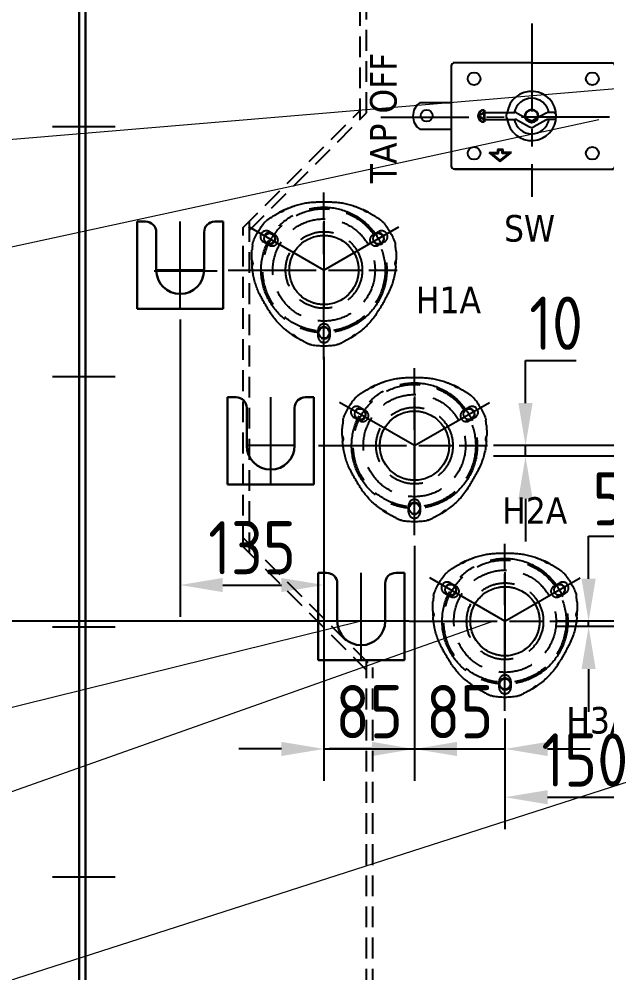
# Model space of a CAD drawing. Header units: millimetres. Extents: x 116956 to 138384, y -169944 to -162492.
# Drawn here: x 118068 to 118620, y -166732 to -165836 of the extents above; entities that cross this region are included whole.
import ezdxf

# ---------------------------------------------------------------- set-up
doc = ezdxf.new("R2010")
doc.units = ezdxf.units.MM
doc.header["$LTSCALE"] = 13
for name, pattern in [('CENTER', [50.8, 31.75, -6.35, 6.35, -6.35]), ('CENTERX2', [101.6, 63.5, -12.7, 12.7, -12.7]), ('DASHED', [0.75, 0.5, -0.25])]:
    doc.linetypes.add(name, pattern=pattern)
doc.layers.get('0').update_dxf_attribs({"color": 1, "linetype": 'CENTER'})
for name, color, linetype in [('1', 4, 'Continuous'), ('10', 1, 'Continuous'), ('2细线层', 4, 'Continuous'), ('4虚线层', 6, 'DASHED'), ('粗实线', 4, 'Continuous')]:
    doc.layers.add(name, color=color, linetype=linetype)
doc.layers.add('标注、文本', color=3, linetype='Continuous', lineweight=25)
doc.layers.add('铁心', color=3, linetype='Continuous', lineweight=0)
doc.styles.get("Standard").update_dxf_attribs({"font": 'gbenor.shx', "bigfont": 'gbcbig.shx'})
doc.styles.add('Tahoma$001', font='tahoma.ttf', dxfattribs={"height": 2.159784})
doc.dimstyles.new('1-15', dxfattribs={"dimscale": 20, "dimtxt": 3.5, "dimasz": 2, "dimexe": 1.5, "dimexo": 0.5, "dimgap": 0.5, "dimtad": 1, "dimtoh": 1, "dimdec": 1, "dimdsep": 46, "dimtxsty": 'Standard', "dimcen": 2.5, "dimclrd": 3, "dimclre": 3, "dimclrt": 3, "dimadec": 0, "dimazin": 2, "dimtfac": 1, "dimtdec": 1, "dimtmove": 0, "dimatfit": 2, "dimfxl": 1, "dimarcsym": 0})

# ---------------------------------------------------------------- blocks, each defined once
blk = doc.blocks.new('A$C2BB2005C')
at = {"linetype": 'ByBlock'}
for p, q in [((111.98, 100), (37.91, 100)), ((111.98, 100), (38.91, 100)), ((111.11, 100), (188.45, 100)), ((111.11, 100), (188.45, 100)), ((111.11, 100), (188.45, 100)), ((111.11, 100), (188.45, 100)), ((111.11, 100), (188.45, 100)), ((111.11, 100), (188.45, 100)), ((111.11, 100), (188.45, 100)), ((111.11, 100), (186.91, 100)), ((66.84, 53.36), (95.83, 53.36)), ((66.84, 46.75), (96.01, 46.75)), ((97.96, 52.8), (109.38, 46.36)), ((98.14, 46.19), (109.38, 39.85)), ((125.05, 52.8), (113.63, 46.36)), ((124.87, 46.19), (113.63, 39.85)), ((132.78, 46.75), (127, 46.75)), ((132.76, 53.36), (127.18, 53.36)), ((111.98, 0), (37.91, 0)), ((111.98, 0), (37.91, 0)), ((38.91, 0), (186.91, 0)), ((111.11, 0), (188.45, 0)), ((111.11, 0), (188.45, 0)), ((111.11, 0), (188.45, 0)), ((111.11, 0), (188.45, 0)), ((111.11, 0), (188.45, 0)), ((111.11, 0), (188.45, 0)), ((111.11, 0), (188.45, 0))]:
    blk.add_line(p, q, dxfattribs=at)
at = {"color": 0, "linetype": 'ByBlock', "lineweight": 35}
for p, q in [((66.84, 55.54), (66.84, 44.54)), ((66.84, 53.36), (61.34, 50.04)), ((61.34, 50.04), (66.84, 46.72))]:
    blk.add_line(p, q, dxfattribs=at)
at = {"color": 4, "linetype": 'ByBlock'}
for p, q in [((84.72, 18.41), (79.37, 18.41)), ((79.37, 18.41), (79.37, 15.66)), ((84.72, 15.66), (84.72, 18.41)), ((82.04, 7.31), (71.54, 15.66)), ((71.54, 15.66), (79.37, 15.66)), ((82.02, 8.44), (73.94, 14.86)), ((73.94, 14.86), (80.19, 14.86)), ((80.19, 17.79), (82.02, 17.79)), ((80.19, 14.86), (80.19, 17.79)), ((83.86, 17.79), (82.02, 17.79)), ((82.02, 8.44), (90.1, 14.86)), ((82.04, 7.31), (92.54, 15.66)), ((83.86, 14.86), (83.86, 17.79)), ((90.1, 14.86), (83.86, 14.86)), ((92.54, 15.66), (84.72, 15.66))]:
    blk.add_line(p, q, dxfattribs=at)
at = {"color": 0, "linetype": 'ByBlock', "lineweight": 35}
blk.add_circle((111.43, 50), 6, dxfattribs=at)
for centre, start, end in [((38.91, 97), 90, 180), ((186.91, 97), 0, 90), ((38.91, 3), 180, 270), ((186.91, 3), 270, 0)]:
    blk.add_arc(centre, 3, start, end)
at = {"linetype": 'ByBlock'}
for centre, radius, start, end in [((111.43, 50), 23.12, 188.06594, 171.64286), ((111.43, 50), 16.66, 11.63822, 168.36178), ((91.54, 50.05), 3.99, 123.98899, 235.67716), ((111.43, 50), 16.66, 191.23007, 348.76993), ((95.83, 49.03), 4.33, 60.5732, 90), ((96.01, 42.42), 4.33, 60.5732, 90), ((111.51, 50.13), 4.33, 240.5732, 299.4268), ((127, 42.42), 4.33, 90, 119.4268), ((127.18, 49.03), 4.33, 90, 119.4268), ((130.53, 50.05), 3.99, 304.32284, 56.01101), ((111.51, 43.63), 4.33, 240.5732, 299.4268)]:
    blk.add_arc(centre, radius, start, end, dxfattribs=at)
at = {"color": 0, "linetype": 'ByBlock', "lineweight": 35}
blk.add_arc((66.84, 50.04), 5.5, 90, 270, dxfattribs=at)
at = {"layer": '10', "color": 0, "linetype": 'ByBlock'}
for p, q in [((35.91, 97), (35.91, 3)), ((189.91, 3), (189.91, 97)), ((35.91, 62.5), (6.52, 62.5)), ((32.96, 62.5), (6.52, 62.5)), ((189.91, 62.5), (219.34, 62.5)), ((6.52, 37.5), (32.96, 37.5)), ((9.37, 37.5), (35.91, 37.5)), ((219.34, 37.5), (189.91, 37.5))]:
    blk.add_line(p, q, dxfattribs=at)
for centre, radius in [((57.41, 85), 6), ((168.41, 85), 6), ((12.9, 50.35), 5.5), ((212.96, 50.35), 5.5), ((57.41, 15), 6), ((168.41, 15), 6)]:
    blk.add_circle(centre, radius, dxfattribs=at)
for centre, start, end in [((15.24, 50), 124.88958, 235.11042), ((15.24, 50), 124.88958, 235.11042), ((210.62, 50), 304.88958, 55.11042)]:
    blk.add_arc(centre, 15.24, start, end, dxfattribs=at)
blk = doc.blocks.new('*D1153')
at = {"layer": 'Defpoints', "color": 0, "transparency": 16777216}
for p in [(117833.19, -165337.3), (118123.94, -165337.3), (118123.94, -167087.33)]:
    blk.add_point(p, dxfattribs=at)
at = {"layer": '标注、文本', "color": 3, "lineweight": -2, "transparency": 16777216}
for p, q in [((118113.94, -165337.3), (117803.19, -165337.3)), ((117833.19, -167047.33), (117833.19, -165377.3)), ((118113.94, -167087.33), (117803.19, -167087.33))]:
    blk.add_line(p, q, dxfattribs=at)
at = {"layer": '标注、文本', "color": 3, "transparency": 16777216}
for points in [[(117826.52, -165377.3), (117839.86, -165377.3), (117833.19, -165337.3)], [(117826.52, -167047.33), (117839.86, -167047.33), (117833.19, -167087.33)]]:
    blk.add_solid(points, dxfattribs=at)
at = {"layer": '标注、文本', "color": 3, "transparency": 16777216, "insert": (117788.19, -166212.32), "char_height": 70, "attachment_point": 5, "rotation": 90}
blk.add_mtext('1750', dxfattribs=at)
blk = doc.blocks.new('*D1127')
at = {"layer": 'Defpoints', "color": 0, "transparency": 16777216}
for p in [(118123.94, -166401.33), (117995.6, -167087.33), (118261.55, -167087.33)]:
    blk.add_point(p, dxfattribs=at)
at = {"layer": '标注、文本', "color": 3, "lineweight": -2, "transparency": 16777216}
for p, q in [((118113.94, -166401.33), (117965.6, -166401.33)), ((117995.6, -166441.33), (117995.6, -167047.33)), ((118251.55, -167087.33), (117965.6, -167087.33))]:
    blk.add_line(p, q, dxfattribs=at)
at = {"layer": '标注、文本', "color": 3, "transparency": 16777216}
for points in [[(117988.93, -166441.33), (118002.27, -166441.33), (117995.6, -166401.33)], [(117988.93, -167047.33), (118002.27, -167047.33), (117995.6, -167087.33)]]:
    blk.add_solid(points, dxfattribs=at)
at = {"layer": '标注、文本', "color": 3, "transparency": 16777216, "insert": (117950.6, -166744.33), "char_height": 70, "attachment_point": 5, "rotation": 90}
blk.add_mtext('686', dxfattribs=at)
blk = doc.blocks.new('A$C712F3155')
at = {"layer": '1', "color": 1, "linetype": 'CENTERX2', "lineweight": -3, "ltscale": 0.1}
for p, q in [((90, 0), (90, 156.99)), ((90, 130.33), (90, 35.46)), ((90, 84.09), (19.54, 124.77)), ((90, 84.09), (160.46, 124.77)), ((0, 84.09), (158.71, 84.09))]:
    blk.add_line(p, q, dxfattribs=at)
blk.add_circle((90, 84.09), 59, dxfattribs=at)
at = {"layer": '2细线层'}
for centre in [(38.9, 113.59), (141.1, 113.59), (90, 25.09)]:
    blk.add_circle(centre, 5, dxfattribs=at)
at = {"layer": '标注、文本'}
for centre in [(38.9, 113.59), (141.1, 113.59), (90, 25.09)]:
    blk.add_arc(centre, 5.5, 242.67153, 150.00001, dxfattribs=at)
at = {"layer": '粗实线'}
blk.add_circle((90, 84.09), 32.5, dxfattribs=at)
blk = doc.blocks.new('A$C03F92070')
at = {"layer": '4虚线层', "ltscale": 5}
for p, q in [((16.36, 107.57), (21.99, 104.32)), ((67.85, 40.24), (67.85, 116.01)), ((113.71, 104.32), (119.34, 107.57)), ((16.49, 94.79), (10.86, 98.04)), ((124.84, 98.04), (119.21, 94.79)), ((23.33, 71.49), (112.37, 71.49)), ((62.35, 8.86), (62.35, 15.36)), ((73.35, 15.36), (73.35, 8.86))]:
    blk.add_line(p, q, dxfattribs=at)
for radius in [57.5, 48, 36, 32.5]:
    blk.add_circle((67.85, 71.49), radius, dxfattribs=at)
at = {"layer": '4虚线层', "ltscale": 5, "extrusion": (0, 0, -1)}
for centre, radius, start, end in [((-62.34, 65.41), 70, 71.02185, 87.94531), ((-67.85, -88.03), 223.54, 87.94531, 92.05469), ((-73.35, 65.41), 70, 92.05469, 108.97815), ((-68.85, 46.49), 90, 55.4521, 61.38179), ((-68.85, 46.49), 90, 64.92451, 71.02185), ((-66.85, 46.49), 90, 108.97815, 115.07549), ((-66.85, 46.49), 90, 118.61821, 124.5479), ((-67.85, 71.49), 71.5, 20.96454, 39.03546), ((-68.85, 46.49), 90, 51.08313, 52.23427), ((-66.85, 46.49), 90, 127.76573, 128.91687), ((-67.85, 71.49), 71.5, 140.96454, 159.03546), ((-90, 83.12), 90, 358.61821, 4.5479), ((-90, 83.12), 90, 7.76573, 8.91687), ((-45.7, 83.12), 90, 171.08313, 172.23427), ((-45.7, 83.12), 90, 175.4521, 181.38179), ((-90, 83.12), 90, 349.46719, 355.07549), ((-65.57, 80.82), 70, 186.60228, 207.21776), ((-45.7, 83.12), 90, 184.92451, 186.60228), ((-70.33, 79.46), 70, 331.9245, 349.46719), ((-205.81, 151.73), 223.54, 327.65027, 331.9245), ((70.97, 151.05), 223.54, 207.21776, 212.35682), ((-76.09, 69.57), 70, 310.17076, 327.65027), ((-58.73, 68.87), 70, 212.35682, 233.02623), ((-89, 84.85), 90, 304.92451, 310.17076), ((-46.7, 84.85), 90, 233.02623, 235.07549), ((-89, 84.85), 90, 295.4521, 301.38179), ((-89, 84.85), 90, 291.08313, 292.23427), ((-67.85, 71.49), 71.5, 260.96454, 279.03546), ((-46.7, 84.85), 90, 247.76573, 248.91687), ((-46.7, 84.85), 90, 238.61821, 244.5479)]:
    blk.add_arc(centre, radius, start, end, dxfattribs=at)
at = {"layer": '4虚线层', "ltscale": 5}
for centre, start, end in [((13.61, 102.81), 60, 240), ((122.09, 102.81), 300, 120), ((19.24, 99.56), 240, 60), ((116.46, 99.56), 120, 300), ((67.85, 15.36), 0, 180), ((67.85, 8.86), 180, 0)]:
    blk.add_arc(centre, 5.5, start, end, dxfattribs=at)
for points, knots in [([(30.89, 128.1), (30.89, 128.1), (30.88, 128.1), (30.83, 128.07), (30.76, 128.04), (30.57, 127.95), (30.45, 127.89), (30.18, 127.77), (30.03, 127.69), (29.7, 127.53), (29.52, 127.45), (29.16, 127.27), (28.96, 127.17), (28.58, 126.98), (28.39, 126.89), (27.99, 126.69), (27.8, 126.59), (27.42, 126.39), (27.24, 126.3), (26.87, 126.11), (26.7, 126.02), (26.39, 125.85), (26.24, 125.77), (25.98, 125.63), (25.87, 125.57), (25.69, 125.47), (25.63, 125.44), (25.58, 125.41), (25.57, 125.4), (25.57, 125.4), (25.57, 125.4), (25.57, 125.4)], [0, 0, 0, 0, 0.043819, 0.043819, 0.119878, 0.119878, 0.195937, 0.195937, 0.271996, 0.271996, 0.348055, 0.348055, 0.424114, 0.424114, 0.500173, 0.500173, 0.576231, 0.576231, 0.65229, 0.65229, 0.728349, 0.728349, 0.804408, 0.804408, 0.880467, 0.880467, 0.956526, 0.956526, 0.994556, 0.994556, 1, 1, 1, 1]), ([(30.71, 128.01), (30.65, 127.99), (30.59, 127.94), (30.48, 127.84), (30.42, 127.77), (30.3, 127.62), (30.24, 127.54), (30.11, 127.35), (30.04, 127.25), (29.89, 127.05), (29.81, 126.95), (29.62, 126.74), (29.51, 126.65), (29.29, 126.47), (29.16, 126.4), (28.9, 126.26), (28.77, 126.2), (28.36, 126.06), (28.08, 125.99), (27.53, 125.87), (27.26, 125.83), (26.87, 125.76), (26.75, 125.74), (26.5, 125.7), (26.38, 125.67), (26.05, 125.61), (25.85, 125.56), (25.74, 125.5)], [0, 0, 0, 0, 0.0625, 0.0625, 0.125, 0.125, 0.1875, 0.1875, 0.25, 0.25, 0.3125, 0.3125, 0.375, 0.375, 0.4375, 0.4375, 0.5, 0.5, 0.625, 0.625, 0.75, 0.75, 0.8125, 0.8125, 0.875, 0.875, 1, 1, 1, 1]), ([(110.13, 125.4), (110.13, 125.4), (110.13, 125.4), (110.13, 125.4), (110.12, 125.41), (110.07, 125.44), (110.01, 125.47), (109.83, 125.57), (109.72, 125.63), (109.46, 125.77), (109.31, 125.85), (108.99, 126.02), (108.81, 126.11), (108.45, 126.3), (108.26, 126.4), (107.88, 126.6), (107.68, 126.7), (107.29, 126.9), (107.1, 127), (106.72, 127.18), (106.53, 127.28), (106.16, 127.46), (105.99, 127.54), (105.66, 127.7), (105.51, 127.77), (105.24, 127.9), (105.12, 127.95), (104.94, 128.04), (104.87, 128.07), (104.82, 128.09), (104.81, 128.1), (104.8, 128.1), (104.8, 128.1), (104.8, 128.1)], [0, 0, 0, 0, 0.005743, 0.005743, 0.043766, 0.043766, 0.119813, 0.119813, 0.195859, 0.195859, 0.271906, 0.271906, 0.347952, 0.347952, 0.423999, 0.423999, 0.500046, 0.500046, 0.576092, 0.576092, 0.652139, 0.652139, 0.728185, 0.728185, 0.804232, 0.804232, 0.880279, 0.880279, 0.956325, 0.956325, 0.994349, 0.994349, 1, 1, 1, 1]), ([(109.96, 125.5), (109.9, 125.53), (109.83, 125.55), (109.65, 125.6), (109.54, 125.63), (109.21, 125.7), (108.96, 125.74), (108.44, 125.83), (108.17, 125.87), (107.63, 125.99), (107.34, 126.06), (106.94, 126.2), (106.8, 126.26), (106.54, 126.39), (106.42, 126.47), (106.19, 126.64), (106.08, 126.74), (105.9, 126.94), (105.81, 127.05), (105.66, 127.25), (105.59, 127.35), (105.46, 127.53), (105.39, 127.62), (105.28, 127.77), (105.22, 127.84), (105.11, 127.94), (105.05, 127.99), (104.99, 128.01)], [0, 0, 0, 0, 0.0625, 0.0625, 0.125, 0.125, 0.25, 0.25, 0.375, 0.375, 0.5, 0.5, 0.5625, 0.5625, 0.625, 0.625, 0.6875, 0.6875, 0.75, 0.75, 0.8125, 0.8125, 0.875, 0.875, 0.9375, 0.9375, 1, 1, 1, 1]), ([(13.95, 117.81), (13.92, 117.79), (13.88, 117.76), (13.82, 117.71), (13.77, 117.67), (13.74, 117.65), (13.73, 117.64)], [0, 0, 0, 0, 0.272943, 0.542517, 0.809704, 1, 1, 1, 1]), ([(14.22, 118.02), (14.2, 118), (14.15, 117.96), (14.08, 117.91), (14.01, 117.86), (13.97, 117.82), (13.95, 117.81)], [0, 0, 0, 0, 0.251777, 0.501943, 0.751136, 1, 1, 1, 1]), ([(14.55, 118.27), (14.52, 118.25), (14.46, 118.2), (14.38, 118.14), (14.3, 118.08), (14.25, 118.04), (14.22, 118.02)], [0, 0, 0, 0, 0.251749, 0.501948, 0.751171, 1, 1, 1, 1]), ([(15.74, 119.15), (15.69, 119.12), (15.59, 119.05), (15.45, 118.94), (15.32, 118.84), (15.18, 118.74), (15.05, 118.65), (14.92, 118.55), (14.8, 118.45), (14.67, 118.36), (14.59, 118.3), (14.55, 118.27)], [0, 0, 0, 0, 0.114473, 0.22719, 0.338528, 0.448878, 0.558641, 0.668227, 0.778044, 0.888502, 1, 1, 1, 1]), ([(17.82, 120.63), (17.81, 120.62), (17.74, 120.57), (17.58, 120.46), (17.28, 120.26), (16.94, 120.02), (16.6, 119.78), (16.29, 119.55), (16.01, 119.35), (15.83, 119.22), (15.74, 119.15)], [0, 0, 0, 0, 0.026865, 0.187364, 0.351072, 0.511786, 0.674931, 0.783277, 0.891149, 1, 1, 1, 1]), ([(119.96, 119.15), (119.92, 119.19), (119.82, 119.25), (119.69, 119.35), (119.55, 119.45), (119.41, 119.55), (119.28, 119.65), (119.06, 119.81), (118.76, 120.02), (118.42, 120.26), (118.12, 120.46), (117.96, 120.57), (117.89, 120.62), (117.88, 120.63)], [0, 0, 0, 0, 0.05466, 0.108896, 0.162888, 0.216817, 0.270864, 0.325211, 0.488741, 0.649833, 0.813717, 0.974388, 1, 1, 1, 1]), ([(121.15, 118.27), (121.11, 118.3), (121.03, 118.36), (120.9, 118.45), (120.78, 118.55), (120.65, 118.65), (120.52, 118.74), (120.38, 118.84), (120.25, 118.94), (120.1, 119.05), (120.01, 119.12), (119.96, 119.15)], [0, 0, 0, 0, 0.111498, 0.221956, 0.331773, 0.441359, 0.551122, 0.661472, 0.77281, 0.885527, 1, 1, 1, 1]), ([(121.48, 118.02), (121.45, 118.04), (121.4, 118.08), (121.32, 118.14), (121.23, 118.2), (121.18, 118.25), (121.15, 118.27)], [0, 0, 0, 0, 0.248829, 0.498052, 0.748251, 1, 1, 1, 1]), ([(121.75, 117.81), (121.73, 117.82), (121.69, 117.86), (121.62, 117.91), (121.55, 117.96), (121.5, 118), (121.48, 118.02)], [0, 0, 0, 0, 0.248864, 0.498057, 0.748223, 1, 1, 1, 1]), ([(121.97, 117.64), (121.96, 117.65), (121.93, 117.67), (121.88, 117.71), (121.82, 117.76), (121.78, 117.79), (121.75, 117.81)], [0, 0, 0, 0, 0.190293, 0.457482, 0.727057, 1, 1, 1, 1]), ([(0.52, 92.79), (0.51, 92.73), (0.5, 92.62), (0.48, 92.45), (0.46, 92.28), (0.45, 92.11), (0.43, 91.95), (0.4, 91.68), (0.37, 91.32), (0.33, 90.9), (0.3, 90.54), (0.29, 90.34), (0.28, 90.26), (0.28, 90.25)], [0, 0, 0, 0, 0.05466, 0.108897, 0.162889, 0.216817, 0.270864, 0.325211, 0.488741, 0.649833, 0.813717, 0.974388, 1, 1, 1, 1]), ([(0.69, 94.25), (0.68, 94.21), (0.67, 94.11), (0.65, 93.95), (0.63, 93.8), (0.61, 93.64), (0.59, 93.47), (0.57, 93.31), (0.55, 93.14), (0.53, 92.96), (0.52, 92.85), (0.52, 92.79)], [0, 0, 0, 0, 0.111498, 0.221956, 0.331773, 0.441359, 0.551122, 0.661472, 0.77281, 0.885527, 1, 1, 1, 1]), ([(0.74, 94.67), (0.73, 94.63), (0.73, 94.57), (0.71, 94.47), (0.7, 94.36), (0.69, 94.29), (0.69, 94.25)], [0, 0, 0, 0, 0.248829, 0.498052, 0.748251, 1, 1, 1, 1]), ([(0.82, 95.29), (0.82, 95.27), (0.81, 95.24), (0.81, 95.17), (0.8, 95.1), (0.79, 95.04), (0.78, 95.01)], [0, 0, 0, 0, 0.190297, 0.457484, 0.727058, 1, 1, 1, 1]), ([(134.92, 95.01), (134.91, 95.04), (134.9, 95.1), (134.89, 95.17), (134.89, 95.24), (134.88, 95.27), (134.88, 95.29)], [0, 0, 0, 0, 0.272943, 0.542517, 0.809704, 1, 1, 1, 1]), ([(134.96, 94.67), (134.96, 94.7), (134.95, 94.76), (134.94, 94.85), (134.93, 94.93), (134.92, 94.98), (134.92, 95.01)], [0, 0, 0, 0, 0.251777, 0.501943, 0.751136, 1, 1, 1, 1]), ([(135.01, 94.25), (135.01, 94.29), (135, 94.36), (134.99, 94.47), (134.97, 94.57), (134.96, 94.63), (134.96, 94.67)], [0, 0, 0, 0, 0.251749, 0.501948, 0.751171, 1, 1, 1, 1]), ([(135.18, 92.79), (135.18, 92.85), (135.16, 92.96), (135.15, 93.14), (135.13, 93.31), (135.11, 93.47), (135.09, 93.64), (135.07, 93.8), (135.05, 93.95), (135.03, 94.11), (135.02, 94.21), (135.01, 94.25)], [0, 0, 0, 0, 0.114473, 0.22719, 0.338528, 0.448878, 0.558641, 0.668227, 0.778044, 0.888502, 1, 1, 1, 1]), ([(135.42, 90.25), (135.42, 90.26), (135.41, 90.34), (135.4, 90.54), (135.37, 90.9), (135.33, 91.31), (135.29, 91.73), (135.25, 92.11), (135.22, 92.45), (135.2, 92.67), (135.18, 92.79)], [0, 0, 0, 0, 0.026865, 0.187364, 0.351073, 0.511786, 0.674931, 0.783277, 0.891149, 1, 1, 1, 1]), ([(0.02, 81.15), (0.02, 81.15), (0.02, 81.15), (0.02, 81.15), (0.02, 81.14), (0.02, 81.08), (0.02, 81.01), (0.02, 80.81), (0.03, 80.68), (0.04, 80.38), (0.04, 80.21), (0.05, 79.85), (0.06, 79.65), (0.08, 79.24), (0.09, 79.03), (0.11, 78.6), (0.12, 78.38), (0.14, 77.94), (0.16, 77.72), (0.18, 77.3), (0.2, 77.09), (0.23, 76.68), (0.24, 76.49), (0.27, 76.13), (0.28, 75.96), (0.3, 75.67), (0.32, 75.54), (0.33, 75.33), (0.34, 75.26), (0.34, 75.2), (0.35, 75.19), (0.35, 75.19), (0.35, 75.19), (0.35, 75.19)], [0, 0, 0, 0, 0.005743, 0.005743, 0.043766, 0.043766, 0.119813, 0.119813, 0.195859, 0.195859, 0.271906, 0.271906, 0.347952, 0.347952, 0.423999, 0.423999, 0.500046, 0.500046, 0.576092, 0.576092, 0.652139, 0.652139, 0.728185, 0.728185, 0.804232, 0.804232, 0.880279, 0.880279, 0.956325, 0.956325, 0.994349, 0.994349, 1, 1, 1, 1]), ([(0.02, 80.95), (0.02, 80.89), (0.04, 80.81), (0.08, 80.63), (0.12, 80.53), (0.22, 80.21), (0.31, 79.97), (0.5, 79.47), (0.59, 79.22), (0.76, 78.69), (0.85, 78.41), (0.92, 77.98), (0.94, 77.84), (0.96, 77.55), (0.95, 77.4), (0.91, 77.12), (0.88, 76.97), (0.8, 76.71), (0.75, 76.59), (0.65, 76.35), (0.6, 76.24), (0.51, 76.03), (0.47, 75.94), (0.39, 75.76), (0.37, 75.68), (0.33, 75.53), (0.32, 75.46), (0.33, 75.4)], [0, 0, 0, 0, 0.0625, 0.0625, 0.125, 0.125, 0.25, 0.25, 0.375, 0.375, 0.5, 0.5, 0.5625, 0.5625, 0.625, 0.625, 0.6875, 0.6875, 0.75, 0.75, 0.8125, 0.8125, 0.875, 0.875, 0.9375, 0.9375, 1, 1, 1, 1]), ([(135.37, 75.4), (135.38, 75.46), (135.37, 75.53), (135.33, 75.68), (135.31, 75.76), (135.23, 75.94), (135.19, 76.03), (135.1, 76.24), (135.04, 76.35), (134.95, 76.58), (134.9, 76.71), (134.82, 76.97), (134.79, 77.11), (134.75, 77.4), (134.74, 77.54), (134.76, 77.83), (134.78, 77.98), (134.85, 78.4), (134.93, 78.68), (135.11, 79.21), (135.2, 79.47), (135.34, 79.84), (135.38, 79.96), (135.47, 80.2), (135.51, 80.31), (135.62, 80.63), (135.68, 80.83), (135.68, 80.95)], [0, 0, 0, 0, 0.0625, 0.0625, 0.125, 0.125, 0.1875, 0.1875, 0.25, 0.25, 0.3125, 0.3125, 0.375, 0.375, 0.4375, 0.4375, 0.5, 0.5, 0.625, 0.625, 0.75, 0.75, 0.8125, 0.8125, 0.875, 0.875, 1, 1, 1, 1]), ([(135.35, 75.19), (135.35, 75.19), (135.35, 75.2), (135.36, 75.26), (135.37, 75.34), (135.38, 75.54), (135.4, 75.67), (135.42, 75.97), (135.43, 76.14), (135.46, 76.51), (135.48, 76.7), (135.5, 77.11), (135.52, 77.32), (135.54, 77.75), (135.56, 77.97), (135.58, 78.41), (135.59, 78.62), (135.61, 79.05), (135.62, 79.26), (135.64, 79.67), (135.65, 79.86), (135.66, 80.22), (135.66, 80.39), (135.67, 80.68), (135.67, 80.81), (135.68, 81.01), (135.68, 81.08), (135.68, 81.14), (135.68, 81.15), (135.68, 81.15), (135.68, 81.15), (135.68, 81.15)], [0, 0, 0, 0, 0.043819, 0.043819, 0.119878, 0.119878, 0.195937, 0.195937, 0.271996, 0.271996, 0.348055, 0.348055, 0.424114, 0.424114, 0.500173, 0.500173, 0.576232, 0.576232, 0.65229, 0.65229, 0.728349, 0.728349, 0.804408, 0.804408, 0.880467, 0.880467, 0.956526, 0.956526, 0.994556, 0.994556, 1, 1, 1, 1]), ([(37.3, 11.18), (37.3, 11.18), (37.31, 11.17), (37.36, 11.14), (37.42, 11.09), (37.59, 10.98), (37.7, 10.9), (37.95, 10.73), (38.09, 10.63), (38.39, 10.43), (38.55, 10.32), (38.89, 10.09), (39.07, 9.97), (39.42, 9.73), (39.61, 9.61), (39.98, 9.37), (40.16, 9.26), (40.51, 9.03), (40.69, 8.91), (41.04, 8.69), (41.2, 8.59), (41.51, 8.4), (41.65, 8.31), (41.9, 8.16), (42.01, 8.09), (42.18, 7.99), (42.24, 7.95), (42.29, 7.92), (42.3, 7.91), (42.3, 7.91), (42.3, 7.91), (42.3, 7.91)], [0, 0, 0, 0, 0.043819, 0.043819, 0.119878, 0.119878, 0.195937, 0.195937, 0.271996, 0.271996, 0.348055, 0.348055, 0.424114, 0.424114, 0.500173, 0.500173, 0.576231, 0.576231, 0.65229, 0.65229, 0.728349, 0.728349, 0.804408, 0.804408, 0.880467, 0.880467, 0.956526, 0.956526, 0.994556, 0.994556, 1, 1, 1, 1]), ([(37.47, 11.06), (37.52, 11.02), (37.59, 11), (37.73, 10.95), (37.82, 10.93), (38.01, 10.91), (38.11, 10.9), (38.34, 10.88), (38.46, 10.87), (38.71, 10.83), (38.85, 10.81), (39.11, 10.75), (39.25, 10.71), (39.52, 10.6), (39.64, 10.53), (39.89, 10.37), (40.01, 10.29), (40.34, 10.01), (40.54, 9.8), (40.91, 9.38), (41.09, 9.17), (41.34, 8.87), (41.42, 8.77), (41.58, 8.58), (41.66, 8.48), (41.88, 8.23), (42.02, 8.08), (42.13, 8.02)], [0, 0, 0, 0, 0.0625, 0.0625, 0.125, 0.125, 0.1875, 0.1875, 0.25, 0.25, 0.3125, 0.3125, 0.375, 0.375, 0.4375, 0.4375, 0.5, 0.5, 0.625, 0.625, 0.75, 0.75, 0.8125, 0.8125, 0.875, 0.875, 1, 1, 1, 1]), ([(93.4, 7.91), (93.4, 7.91), (93.4, 7.91), (93.4, 7.91), (93.41, 7.92), (93.46, 7.95), (93.52, 7.99), (93.69, 8.09), (93.8, 8.16), (94.06, 8.32), (94.2, 8.4), (94.51, 8.6), (94.68, 8.7), (95.02, 8.92), (95.2, 9.04), (95.56, 9.27), (95.75, 9.39), (96.12, 9.63), (96.3, 9.75), (96.65, 9.98), (96.83, 10.1), (97.16, 10.33), (97.32, 10.43), (97.62, 10.64), (97.76, 10.73), (98.01, 10.9), (98.11, 10.98), (98.28, 11.1), (98.34, 11.14), (98.39, 11.17), (98.4, 11.18), (98.4, 11.18), (98.4, 11.18), (98.4, 11.18)], [0, 0, 0, 0, 0.005743, 0.005743, 0.043766, 0.043766, 0.119813, 0.119813, 0.195859, 0.195859, 0.271906, 0.271906, 0.347952, 0.347952, 0.423999, 0.423999, 0.500046, 0.500046, 0.576092, 0.576092, 0.652139, 0.652139, 0.728185, 0.728185, 0.804232, 0.804232, 0.880279, 0.880279, 0.956325, 0.956325, 0.994349, 0.994349, 1, 1, 1, 1]), ([(93.57, 8.02), (93.62, 8.05), (93.68, 8.1), (93.82, 8.23), (93.89, 8.31), (94.11, 8.56), (94.27, 8.76), (94.61, 9.17), (94.79, 9.38), (95.16, 9.79), (95.36, 10), (95.69, 10.28), (95.8, 10.37), (96.05, 10.53), (96.18, 10.6), (96.44, 10.71), (96.58, 10.75), (96.85, 10.81), (96.98, 10.83), (97.24, 10.87), (97.36, 10.88), (97.58, 10.9), (97.69, 10.91), (97.88, 10.93), (97.96, 10.95), (98.11, 11), (98.18, 11.02), (98.23, 11.06)], [0, 0, 0, 0, 0.0625, 0.0625, 0.125, 0.125, 0.25, 0.25, 0.375, 0.375, 0.5, 0.5, 0.5625, 0.5625, 0.625, 0.625, 0.6875, 0.6875, 0.75, 0.75, 0.8125, 0.8125, 0.875, 0.875, 0.9375, 0.9375, 1, 1, 1, 1]), ([(50.31, 3.59), (50.32, 3.59), (50.4, 3.55), (50.57, 3.46), (50.9, 3.31), (51.28, 3.14), (51.66, 2.96), (52.01, 2.8), (52.32, 2.67), (52.52, 2.57), (52.63, 2.53)], [0, 0, 0, 0, 0.026866, 0.187364, 0.351073, 0.511786, 0.674931, 0.783277, 0.891149, 1, 1, 1, 1]), ([(52.63, 2.53), (52.68, 2.5), (52.79, 2.46), (52.95, 2.39), (53.11, 2.32), (53.26, 2.25), (53.41, 2.19), (53.56, 2.12), (53.7, 2.06), (53.85, 2), (53.94, 1.96), (53.98, 1.94)], [0, 0, 0, 0, 0.114473, 0.22719, 0.338528, 0.448878, 0.558641, 0.668227, 0.778044, 0.888502, 1, 1, 1, 1]), ([(53.98, 1.94), (54.02, 1.93), (54.09, 1.9), (54.18, 1.86), (54.28, 1.82), (54.34, 1.79), (54.37, 1.78)], [0, 0, 0, 0, 0.251749, 0.501948, 0.751171, 1, 1, 1, 1]), ([(54.37, 1.78), (54.4, 1.77), (54.45, 1.74), (54.54, 1.71), (54.61, 1.68), (54.66, 1.66), (54.69, 1.65)], [0, 0, 0, 0, 0.251777, 0.501943, 0.751136, 1, 1, 1, 1]), ([(54.69, 1.65), (54.71, 1.64), (54.77, 1.61), (54.84, 1.58), (54.9, 1.56), (54.93, 1.55), (54.94, 1.54)], [0, 0, 0, 0, 0.272943, 0.542518, 0.809705, 1, 1, 1, 1]), ([(80.76, 1.54), (80.77, 1.55), (80.8, 1.56), (80.86, 1.58), (80.93, 1.61), (80.99, 1.64), (81.01, 1.65)], [0, 0, 0, 0, 0.190295, 0.457482, 0.727057, 1, 1, 1, 1]), ([(81.01, 1.65), (81.04, 1.66), (81.08, 1.68), (81.16, 1.71), (81.25, 1.74), (81.3, 1.77), (81.33, 1.78)], [0, 0, 0, 0, 0.248864, 0.498057, 0.748223, 1, 1, 1, 1]), ([(81.33, 1.78), (81.36, 1.79), (81.42, 1.82), (81.52, 1.86), (81.61, 1.9), (81.68, 1.93), (81.72, 1.94)], [0, 0, 0, 0, 0.248829, 0.498052, 0.748251, 1, 1, 1, 1]), ([(81.72, 1.94), (81.76, 1.96), (81.85, 2), (82, 2.06), (82.14, 2.12), (82.29, 2.19), (82.44, 2.25), (82.59, 2.32), (82.75, 2.39), (82.91, 2.46), (83.02, 2.5), (83.07, 2.53)], [0, 0, 0, 0, 0.111498, 0.221956, 0.331773, 0.441359, 0.551122, 0.661472, 0.77281, 0.885527, 1, 1, 1, 1]), ([(83.07, 2.53), (83.12, 2.55), (83.23, 2.6), (83.38, 2.67), (83.54, 2.73), (83.69, 2.8), (83.84, 2.87), (84.09, 2.98), (84.42, 3.14), (84.8, 3.31), (85.13, 3.46), (85.3, 3.55), (85.38, 3.58), (85.39, 3.59)], [0, 0, 0, 0, 0.05466, 0.108897, 0.162889, 0.216817, 0.270864, 0.325211, 0.488741, 0.649834, 0.813718, 0.974389, 1, 1, 1, 1])]:
    blk.add_open_spline(points, degree=3, knots=knots, dxfattribs=at)
blk.add_open_spline([(0.82, 95.28), (0.81, 95.2), (0.82, 95.09), (0.84, 94.95)], degree=3, dxfattribs=at)
blk = doc.blocks.new('A$C78BF4BCD')
at = {"layer": '1', "color": 1, "linetype": 'CENTERX2', "lineweight": -3, "ltscale": 0.1}
for p, q in [((40.5, 0), (40.5, 82)), ((63, 36.5), (18, 36.5))]:
    blk.add_line(p, q, dxfattribs=at)
at = {"layer": '粗实线', "lineweight": 30}
for p, q in [((0, 0), (0, 82)), ((8, 82), (0, 82)), ((81, 82), (73, 82)), ((81, 0), (81, 82)), ((18, 36.5), (18, 72)), ((63, 36.5), (63, 72)), ((81, 0), (0, 0))]:
    blk.add_line(p, q, dxfattribs=at)
for centre, radius, start, end in [((8, 72), 10, 0, 90), ((73, 72), 10, 90, 180), ((40.5, 36.5), 22.5, 180, 0)]:
    blk.add_arc(centre, radius, start, end, dxfattribs=at)
blk = doc.blocks.new('*D1393')
at = {"layer": 'Defpoints', "color": 0, "transparency": 16777216}
for p in [(118218.94, -166107.83), (118353.94, -166142.83), (118353.94, -166367.29)]:
    blk.add_point(p, dxfattribs=at)
at = {"layer": '标注、文本', "color": 3, "lineweight": -2, "transparency": 16777216}
for p, q in [((118218.94, -166117.83), (118218.94, -166397.29)), ((118353.94, -166152.83), (118353.94, -166397.29)), ((118258.94, -166367.29), (118313.94, -166367.29))]:
    blk.add_line(p, q, dxfattribs=at)
at = {"layer": '标注、文本', "color": 3, "transparency": 16777216}
for points in [[(118258.94, -166360.62), (118258.94, -166373.96), (118218.94, -166367.29)], [(118313.94, -166360.62), (118313.94, -166373.96), (118353.94, -166367.29)]]:
    blk.add_solid(points, dxfattribs=at)
at = {"layer": '标注、文本', "color": 3, "transparency": 16777216, "insert": (118286.44, -166332.29), "char_height": 50, "attachment_point": 5}
blk.add_mtext('135', dxfattribs=at)
blk = doc.blocks.new('*D1394')
at = {"layer": 'Defpoints', "color": 0, "transparency": 16777216}
for p in [(118353.94, -166155.42), (118438.94, -166320.42), (118438.94, -166521.3)]:
    blk.add_point(p, dxfattribs=at)
at = {"layer": '标注、文本', "color": 3, "lineweight": -2, "transparency": 16777216}
for p, q in [((118353.94, -166165.42), (118353.94, -166551.3)), ((118438.94, -166330.42), (118438.94, -166551.3)), ((118313.94, -166521.3), (118273.94, -166521.3)), ((118353.94, -166521.3), (118438.94, -166521.3)), ((118478.94, -166521.3), (118518.94, -166521.3))]:
    blk.add_line(p, q, dxfattribs=at)
at = {"layer": '标注、文本', "color": 3, "transparency": 16777216}
for points in [[(118313.94, -166514.63), (118313.94, -166527.97), (118353.94, -166521.3)], [(118478.94, -166514.63), (118478.94, -166527.97), (118438.94, -166521.3)]]:
    blk.add_solid(points, dxfattribs=at)
at = {"layer": '标注、文本', "color": 3, "transparency": 16777216, "insert": (118396.44, -166486.3), "char_height": 50, "attachment_point": 5}
blk.add_mtext('85', dxfattribs=at)
blk = doc.blocks.new('*D1395')
at = {"layer": 'Defpoints', "color": 0, "transparency": 16777216}
for p in [(118438.94, -166320.42), (118523.94, -166482.61), (118523.94, -166521.3)]:
    blk.add_point(p, dxfattribs=at)
at = {"layer": '标注、文本', "color": 3, "lineweight": -2, "transparency": 16777216}
for p, q in [((118438.94, -166330.42), (118438.94, -166551.3)), ((118523.94, -166492.61), (118523.94, -166551.3)), ((118398.94, -166521.3), (118358.94, -166521.3)), ((118438.94, -166521.3), (118523.94, -166521.3)), ((118563.94, -166521.3), (118603.94, -166521.3))]:
    blk.add_line(p, q, dxfattribs=at)
at = {"layer": '标注、文本', "color": 3, "transparency": 16777216}
for points in [[(118398.94, -166514.63), (118398.94, -166527.97), (118438.94, -166521.3)], [(118563.94, -166514.63), (118563.94, -166527.97), (118523.94, -166521.3)]]:
    blk.add_solid(points, dxfattribs=at)
at = {"layer": '标注、文本', "color": 3, "transparency": 16777216, "insert": (118481.44, -166486.3), "char_height": 50, "attachment_point": 5}
blk.add_mtext('85', dxfattribs=at)
blk = doc.blocks.new('*D1396')
at = {"layer": 'Defpoints', "color": 0, "transparency": 16777216}
for p in [(118673.94, -166442.83), (118523.94, -166485.42), (118673.94, -166566.64)]:
    blk.add_point(p, dxfattribs=at)
at = {"layer": '标注、文本', "color": 3, "lineweight": -2, "transparency": 16777216}
for p, q in [((118673.94, -166452.83), (118673.94, -166596.64)), ((118523.94, -166495.42), (118523.94, -166596.64)), ((118563.94, -166566.64), (118633.94, -166566.64))]:
    blk.add_line(p, q, dxfattribs=at)
at = {"layer": '标注、文本', "color": 3, "transparency": 16777216}
for points in [[(118563.94, -166559.97), (118563.94, -166573.3), (118523.94, -166566.64)], [(118633.94, -166559.97), (118633.94, -166573.3), (118673.94, -166566.64)]]:
    blk.add_solid(points, dxfattribs=at)
at = {"layer": '标注、文本', "color": 3, "transparency": 16777216, "insert": (118598.94, -166531.64), "char_height": 50, "attachment_point": 5}
blk.add_mtext('150', dxfattribs=at)
blk = doc.blocks.new('*D1400')
at = {"layer": 'Defpoints', "color": 0, "transparency": 16777216}
for p in [(118602.47, -166401.33), (118651.44, -166406.33), (118779.42, -166401.33)]:
    blk.add_point(p, dxfattribs=at)
at = {"layer": '标注、文本', "color": 3, "lineweight": -2, "transparency": 16777216}
for p, q in [((118602.47, -166361.33), (118602.47, -166321.33)), ((118602.47, -166321.33), (118630.86, -166321.33)), ((118769.42, -166401.33), (118572.47, -166401.33)), ((118641.44, -166406.33), (118572.47, -166406.33)), ((118602.47, -166406.33), (118602.47, -166401.33)), ((118602.47, -166446.33), (118602.47, -166486.33))]:
    blk.add_line(p, q, dxfattribs=at)
at = {"layer": '标注、文本', "color": 3, "transparency": 16777216}
for points in [[(118595.8, -166361.33), (118609.13, -166361.33), (118602.47, -166401.33)], [(118595.8, -166446.33), (118609.13, -166446.33), (118602.47, -166406.33)]]:
    blk.add_solid(points, dxfattribs=at)
at = {"layer": '标注、文本', "color": 3, "transparency": 16777216, "insert": (118621.66, -166286.33), "char_height": 50, "attachment_point": 5}
blk.add_mtext('5', dxfattribs=at)
blk = doc.blocks.new('*D1401')
at = {"layer": 'Defpoints', "color": 0, "transparency": 16777216}
for p in [(118543.21, -166236.33), (118841.84, -166236.33), (118696.44, -166246.33)]:
    blk.add_point(p, dxfattribs=at)
at = {"layer": '标注、文本', "color": 3, "lineweight": -2, "transparency": 16777216}
for p, q in [((118543.21, -166196.33), (118543.21, -166156.33)), ((118543.21, -166156.33), (118590.75, -166156.33)), ((118831.84, -166236.33), (118513.21, -166236.33)), ((118543.21, -166246.33), (118543.21, -166236.33)), ((118686.44, -166246.33), (118513.21, -166246.33)), ((118543.21, -166286.33), (118543.21, -166326.33))]:
    blk.add_line(p, q, dxfattribs=at)
at = {"layer": '标注、文本', "color": 3, "transparency": 16777216}
for points in [[(118536.55, -166196.33), (118549.88, -166196.33), (118543.21, -166236.33)], [(118536.55, -166286.33), (118549.88, -166286.33), (118543.21, -166246.33)]]:
    blk.add_solid(points, dxfattribs=at)
at = {"layer": '标注、文本', "color": 3, "transparency": 16777216, "insert": (118571.98, -166121.33), "char_height": 50, "attachment_point": 5}
blk.add_mtext('10', dxfattribs=at)

msp = doc.modelspace()

# ---------------------------------------------------------------- linework, layer by layer
at = {"layer": '1', "color": 1, "linetype": 'CENTERX2', "lineweight": -3, "ltscale": 0.1}
for p, q in [((118549.236, -165839.739), (118549.236, -166002.665)), ((118407.478, -165927.732), (118749.009, -165927.275)), ((118098.942, -165936.532), (118157.942, -165936.532)), ((118194.552, -166071.967), (118253.552, -166071.967)), ((118098.942, -166171.532), (118157.942, -166171.532)), ((118098.942, -166406.532), (118157.942, -166406.532)), ((118098.942, -166641.532), (118157.942, -166641.532))]:
    msp.add_line(p, q, dxfattribs=at)
at = {"layer": '4虚线层', "ltscale": 3}
for p, q in [((118387.942, -165929.817), (118387.942, -165491.409)), ((118393.942, -165923.817), (118393.942, -165491.409)), ((118277.942, -166031.332), (118387.942, -165921.332)), ((118283.942, -166033.817), (118393.942, -165923.817)), ((118277.942, -166331.332), (118277.942, -166031.332)), ((118283.942, -166337.332), (118283.942, -166025.332)), ((118277.942, -166322.847), (118399.942, -166444.847)), ((118277.942, -166331.332), (118393.942, -166447.332)), ((118393.942, -166981.332), (118393.942, -166438.847)), ((118399.942, -166981.332), (118399.942, -166444.847))]:
    msp.add_line(p, q, dxfattribs=at)
at = {"layer": '标注、文本'}
msp.add_line((118433.942, -166401.332), (117968.381, -166401.332), dxfattribs=at)
at = {"layer": '粗实线', "lineweight": 30}
for p, q in [((118123.942, -166987.332), (118123.942, -165337.305)), ((118129.942, -166981.332), (118129.942, -165337.305))]:
    msp.add_line(p, q, dxfattribs=at)
at = {"layer": '铁心'}
for points in [[(118889.035, -165879.082), (117722.421, -165977.35), (117722.421, -165977.35)], [(118612.058, -165930.202), (117723.637, -166122.937), (117723.637, -166122.937)], [(118513.297, -166401.332), (117725.144, -166680.21), (117725.144, -166680.21)], [(118388.942, -166401.332), (117725.41, -166565.369)], [(118817.641, -166494.809), (117728.225, -166845.273), (117728.225, -166845.273)]]:
    msp.add_lwpolyline(points, dxfattribs=at)

# ---------------------------------------------------------------- block references
at = {"layer": '标注、文本'}
for name, p in [('A$C2BB2005C', (118437.515, -165976.667)), ('A$C712F3155', (118263.942, -166155.423)), ('A$C03F92070', (118286.092, -166142.821)), ('A$C78BF4BCD', (118178.442, -166107.832)), ('A$C712F3155', (118348.942, -166320.423)), ('A$C03F92070', (118371.092, -166307.821)), ('A$C78BF4BCD', (118263.442, -166272.832)), ('A$C712F3155', (118433.942, -166485.423)), ('A$C03F92070', (118456.092, -166472.821)), ('A$C78BF4BCD', (118348.442, -166437.832))]:
    msp.add_blockref(name, p, dxfattribs=at)

# ---------------------------------------------------------------- texts
at = {"layer": '标注、文本', "style": 'Tahoma$001'}
msp.add_text('TAP OFF', height=25, rotation=90, dxfattribs=at).set_placement((118422.187, -165989.701))
for s, p in [('SW ', (118523.074, -166044.659)), ('H1A', (118440.325, -166111.911)), ('H2A', (118521.346, -166309.782)), ('H3A', (118581.565, -166506.849))]:
    msp.add_text(s, height=25, dxfattribs=at).set_placement(p)

# ---------------------------------------------------------------- dimensions: what is measured, and where the dimension line sits
at = {"layer": '标注、文本'}
for base, p1, p2, picture, middle in [((117833.191, -165337.305), (118123.942, -167087.332), (118123.942, -165337.305), '*D1153', (117788.191, -166212.318)), ((117995.6, -167087.332), (118123.942, -166401.332), (118261.552, -167087.332), '*D1127', (117950.6, -166744.332))]:
    dim = msp.add_linear_dim(base=base, p1=p1, p2=p2, angle=90, dimstyle='1-15', dxfattribs=at)
    dim.commit()
    dim.dimension.update_dxf_attribs({"geometry": picture, "text_midpoint": middle})
for base, p1, p2, picture, middle in [((118543.215, -166236.332), (118696.442, -166246.332), (118841.845, -166236.332), '*D1401', (118571.981, -166121.332)), ((118602.468, -166401.332), (118651.442, -166406.332), (118779.424, -166401.332), '*D1400', (118621.664, -166286.332))]:
    dim = msp.add_linear_dim(base=base, p1=p1, p2=p2, angle=90, dimstyle='1-15', override={"dimtxt": 2.5}, dxfattribs=at)
    dim.commit()
    dim.dimension.update_dxf_attribs({"geometry": picture, "text_midpoint": middle})
for base, p1, p2, picture, middle in [((118353.942, -166367.292), (118218.942, -166107.832), (118353.942, -166142.832), '*D1393', (118286.442, -166332.292)), ((118673.942, -166566.636), (118523.942, -166485.423), (118673.942, -166442.832), '*D1396', (118598.942, -166531.636))]:
    dim = msp.add_linear_dim(base=base, p1=p1, p2=p2, dimstyle='1-15', override={"dimtxt": 2.5}, dxfattribs=at)
    dim.commit()
    dim.dimension.update_dxf_attribs({"geometry": picture, "text_midpoint": middle})
for base, p1, p2, picture, middle in [((118438.942, -166521.3), (118353.942, -166155.423), (118438.942, -166320.423), '*D1394', (118396.442, -166521.3)), ((118523.942, -166521.3), (118438.942, -166320.423), (118523.942, -166482.612), '*D1395', (118481.442, -166521.3))]:
    dim = msp.add_linear_dim(base=base, p1=p1, p2=p2, dimstyle='1-15', override={"dimtxt": 2.5}, dxfattribs=at)
    dim.commit()
    dim.dimension.update_dxf_attribs({"geometry": picture, "text_midpoint": middle, "dimtype": 160})

doc.saveas('drawing.dxf')
